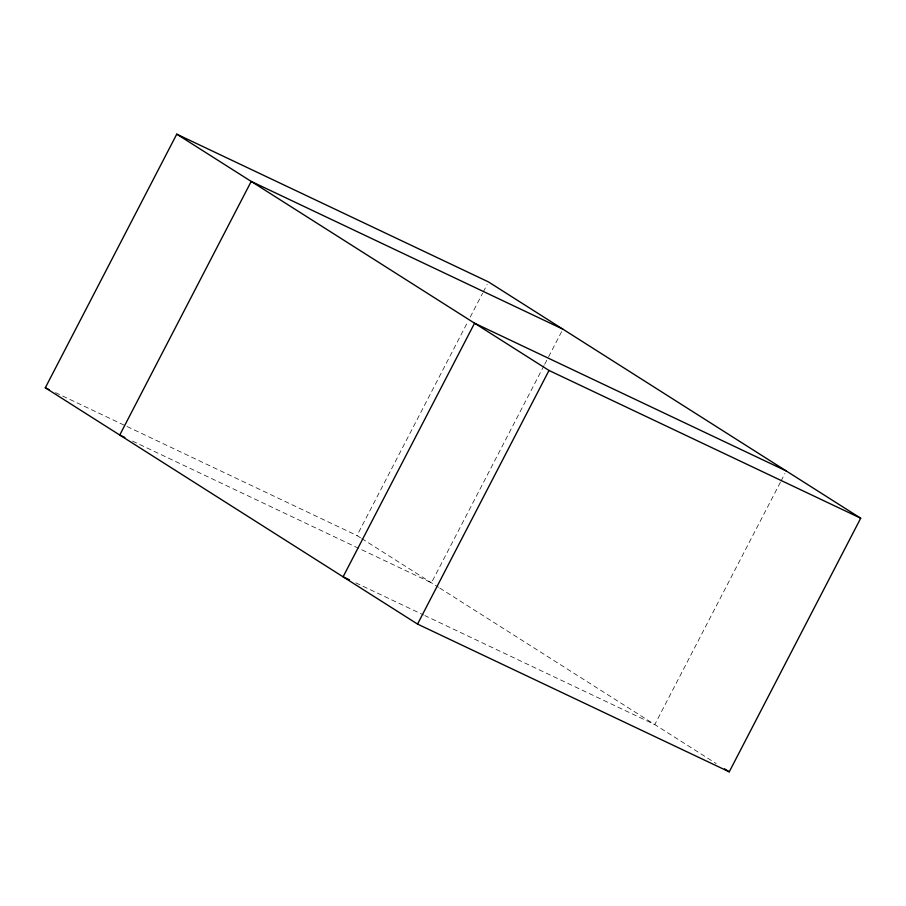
<?xml version="1.0" encoding="UTF-8"?>
<svg xmlns="http://www.w3.org/2000/svg" width="906" height="906" viewBox="0 0 906 906"><rect width="100%" height="100%" fill="white"/><g stroke="black" fill="none" stroke-linecap="round" stroke-linejoin="round"><path stroke-width="0.68" stroke-dasharray="4.53 3.4" d="M360.543 537.79L356.998 535.537L467.632 322.094M470.237 317.077L482.604 293.216M483.249 291.959L487.156 284.427M544.03 365.594L431.437 582.796L359.909 548.889M544.687 364.337L547.937 358.051M548.594 356.805L562.909 329.184M780.394 482.264L654.789 724.585L424.846 615.582M781.04 481.007L784.947 473.464M55.515 392.626L125.775 425.933M127.055 426.533L356.998 535.537M132.525 441.097L358.629 548.277M355.865 582.875L423.566 614.97M361.721 538.538L438.606 587.348M439.806 588.107L716.238 763.588"/><path stroke-width="1.36" d="M45.3 387.779L176.761 134.156L488.459 281.913L860.7 518.221L729.239 771.844L417.541 624.087L45.3 387.779L49.128 389.603M417.541 624.087L549.002 370.463L176.761 134.156M562.909 329.184L251.211 181.415L119.751 435.039L124.858 437.462M786.249 470.961L474.563 323.204L343.091 576.816L349.478 579.851M549.002 370.463L860.7 518.221M724.506 768.843L729.239 771.844"/></g></svg>
